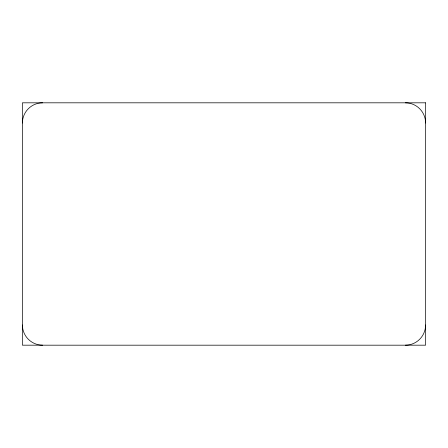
<?xml version="1.0" encoding="UTF-8"?>
<svg xmlns="http://www.w3.org/2000/svg" width="448" height="448" viewBox="0 0 448 448"><rect width="100%" height="100%" fill="white"/><g stroke="black" fill="none" stroke-linecap="round" stroke-linejoin="round"><path stroke-width="0.67" d="M42.616 345.184A20.216 20.216 0 0 1 22.4 324.968M22.4 123.032A20.216 20.216 0 0 1 42.616 102.816M425.6 324.968A20.216 20.216 0 0 1 405.384 345.184M405.384 102.816A20.216 20.216 0 0 1 425.6 123.032M425.6 102.816L22.4 102.816L22.4 345.184L425.6 345.184L425.6 102.816"/></g></svg>
